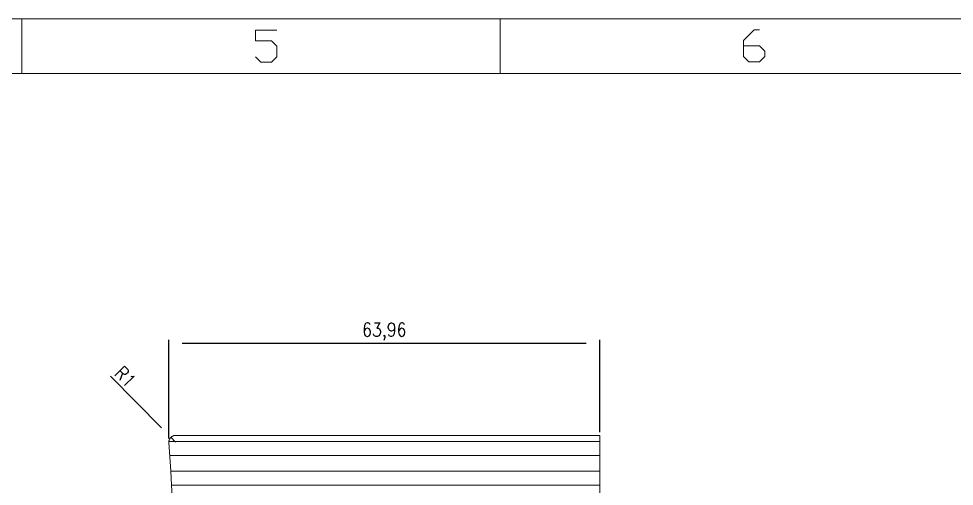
# Model space of a CAD drawing. Header units: millimetres. Extents: x 117382 to 126876, y -1151 to 1280.
# Drawn here: x 125535.3 to 125674.2, y 878.2 to 947.6 of the extents above; entities that cross this region are included whole.
import ezdxf
from ezdxf.enums import TextEntityAlignment as Align

# ---------------------------------------------------------------- set-up
doc = ezdxf.new("R2010")
doc.units = ezdxf.units.MM
doc.linetypes.add('DASHED', pattern=[0])
for name, color, linetype in [('DIE_P', 2, 'Continuous'), ('DIM', 4, 'Continuous'), ('TEXT', 4, 'Continuous')]:
    doc.layers.add(name, color=color, linetype=linetype)
doc.styles.add('GBENOR_', font='gbenor.shx', dxfattribs={"bigfont": 'gbcbig'})
doc.styles.get("Standard").update_dxf_attribs({"font": 'txt.shx', "width": 0.85, "bigfont": 'ctxt.shx'})
doc.styles.add('TXT', font='txt.shx', dxfattribs={"width": 0.8, "bigfont": 'ctxt.shx'})
doc.dimstyles.new('T-2-WX', dxfattribs={"dimtxt": 2, "dimasz": 2, "dimexe": 0.5, "dimexo": 0.5, "dimgap": 0.5, "dimtad": 1, "dimtxsty": 'Standard', "dimblk": 'OPEN30', "dimcen": 0, "dimazin": 3, "dimtfac": 1, "dimtmove": 0, "dimatfit": 3, "dimldrblk": 'OPEN30', "dimlwd": -1, "dimlwe": -1})

# ---------------------------------------------------------------- blocks, each defined once
blk = doc.blocks.new('*u7588')
at = {"layer": 'DIE_P', "color": 11, "linetype": 'Continuous', "lineweight": 13}
for p, q in [((-31.55, 38.98), (31.41, 38.98)), ((31.41, 38.98), (31.41, 38.1)), ((31.41, 33.69), (31.41, 38.1)), ((31.41, 33.69), (31.41, 31.57)), ((31.41, 31.57), (31.41, -36.02))]:
    blk.add_line(p, q, dxfattribs=at)
at = {"layer": 'DIE_P', "color": 2, "linetype": 'Continuous', "lineweight": 13}
for p, q in [((-32.55, 37.92), (-32.28, 33.69)), ((-32.28, 33.69), (-32.15, 31.57)), ((-32.15, 31.57), (-28.48, -26.81))]:
    blk.add_line(p, q, dxfattribs=at)
at = {"layer": 'DIE_P', "color": 155, "linetype": 'Continuous', "lineweight": 13}
for p, q in [((-32.54, 38.1), (31.41, 38.1)), ((-32.28, 33.69), (31.41, 33.69)), ((-32.15, 31.57), (31.41, 31.57))]:
    blk.add_line(p, q, dxfattribs=at)
at = {"layer": 'DIE_P', "color": 155, "linetype": 'DASHED', "lineweight": 13}
blk.add_line((-32.43, 35.98), (31.41, 35.98), dxfattribs=at)
at = {"layer": 'DIE_P', "color": 11, "linetype": 'Continuous', "lineweight": 13}
blk.add_ellipse((-31.55, 37.98), major_axis=(-1, 0), ratio=1, start_param=6.161565, end_param=6.346017, dxfattribs=at)
blk.add_open_spline([(-31.55, 38.98), (-31.56, 38.98), (-31.57, 38.98), (-31.58, 38.98), (-31.6, 38.98), (-31.65, 38.98), (-31.69, 38.97), (-31.77, 38.96), (-31.82, 38.95), (-31.9, 38.92), (-31.92, 38.91), (-31.97, 38.89), (-32, 38.88), (-32.07, 38.84), (-32.12, 38.81), (-32.21, 38.74), (-32.26, 38.7), (-32.32, 38.63), (-32.35, 38.59), (-32.37, 38.55), (-32.39, 38.53), (-32.4, 38.51), (-32.44, 38.44), (-32.47, 38.38), (-32.51, 38.28), (-32.52, 38.25), (-32.53, 38.18), (-32.54, 38.14), (-32.54, 38.1)], degree=3, knots=[0, 0, 0, 0, 0.015625, 0.015625, 0.03125, 0.0625, 0.125, 0.125, 0.25, 0.25, 0.3125, 0.3125, 0.375, 0.375, 0.5, 0.5, 0.625, 0.625, 0.6875, 0.71875, 0.71875, 0.75, 0.75, 0.875, 0.875, 0.9375, 0.9375, 1, 1, 1, 1], dxfattribs=at)
blk = doc.blocks.new('*D7660')
at = {"layer": 'Defpoints', "color": 0}
for p in [(125621.56, 899.45), (125557.6, 884.78), (125621.56, 885.75)]:
    blk.add_point(p, dxfattribs=at)
at = {"layer": 'DIM', "color": 0}
for p, q in [((125557.6, 885.28), (125557.6, 899.95)), ((125621.56, 886.25), (125621.56, 899.95)), ((125559.6, 899.45), (125619.56, 899.45))]:
    blk.add_line(p, q, dxfattribs=at)
at = {"layer": 'DIM', "color": 0, "lineweight": 5, "insert": (125589.58, 901.14), "char_height": 2, "attachment_point": 5}
blk.add_mtext('63,96', dxfattribs=at)
blk = doc.blocks.new('_Open30')
blk = doc.blocks.new('*D7661')
at = {"layer": 'Defpoints', "color": 0}
for p in [(125557.9, 885.46), (125558.6, 884.75)]:
    blk.add_point(p, dxfattribs=at)
at = {"layer": 'DIM', "color": 0}
for p, q in [((125556.5, 886.88), (125548.95, 894.56)), ((125558.6, 884.75), (125557.9, 885.46))]:
    blk.add_line(p, q, dxfattribs=at)
at = {"layer": 'DIM', "color": 0, "lineweight": 5, "insert": (125551.16, 894.45), "char_height": 2, "attachment_point": 5, "rotation": 314.5245}
blk.add_mtext('R1', dxfattribs=at)
blk = doc.blocks.new('U40')
at = {"color": 254, "lineweight": 18}
for p, q in [((0, 1783.49), (2530.21, 1783.49)), ((1265.11, 1783.49), (1265.11, 1746.46)), ((1589.1, 1783.49), (1589.1, 1746.46)), ((37.03, 1746.46), (2493.18, 1746.46))]:
    blk.add_line(p, q, dxfattribs=at)
at = {"color": 92, "lineweight": 18}
for points in [[(1423.4, 1757.73), (1427, 1754.13), (1434.19, 1754.13), (1437.79, 1757.73), (1437.79, 1764.93), (1434.19, 1768.53), (1423.4, 1768.53), (1423.4, 1775.73), (1437.79, 1775.73)], [(1753.93, 1765.07), (1764.72, 1765.07), (1768.32, 1761.47), (1768.32, 1757.87), (1764.72, 1754.27), (1757.53, 1754.27), (1753.93, 1757.87), (1753.93, 1768.67), (1761.12, 1775.87), (1764.72, 1775.87)]]:
    blk.add_lwpolyline(points, dxfattribs=at)
at = {"lineweight": 18, "style": 'GBENOR_'}
blk.add_attdef('文档路径', (2125.95, 386.89), '', height=17.76, dxfattribs=at)
at = {"lineweight": 20, "style": 'TXT'}
for tag, height, p in [('18-**-**', 16.35, (1866.64, 256.17)), ('客户名称', 16.13, (1741.09, 133.98, 0)), ('料厚:', 16.13, (1741.26, 93.16, 0))]:
    blk.add_attdef(tag, text='', height=height, dxfattribs=at).set_placement(p, align=Align.MIDDLE)
for tag, p, height in [('88888', (1850.91, 207.46), 14.86), ('材质:', (1691.18, 167.99, 0), 16.13), ('核准', (1869.36, 127.52, 0), 16.13), ('设计', (1868.77, 88.3, 0), 16.13), ('绘图', (1868.24, 49.08, 0), 16.13)]:
    blk.add_attdef(tag, p, '', height=height, dxfattribs=at)
for tag, p, height, width in [('3', (2234.72, 206.9), 15.83, 0.7), ('4', (2234.72, 167.41), 15.83, 0.7), ('核准日期', (2041.07, 124.18, 0), 16.13, 0.68), ('设计日期', (2041.07, 84.45, 0), 16.13, 0.68), ('1', (2251.89, 85.86), 14.61, 0.7), ('绘图日期', (2040.91, 46.43, 0), 16.13, 0.68), ('2', (2234.96, 49.23), 14.61, 0.7)]:
    blk.add_attdef(tag, p, '', height=height, dxfattribs=dict(at, width=width))

msp = doc.modelspace()

# ---------------------------------------------------------------- block references
at = {"lineweight": 5, "ltscale": 3, "xscale": 0.2191885466730462, "yscale": 0.2191885466730462, "zscale": 0.2191885466730462}
msp.add_blockref('U40', (125258.464, 556.708), dxfattribs=at)
at = {"layer": 'TEXT', "lineweight": 5}
msp.add_blockref('*u7588', (125590.154, 846.763), dxfattribs=at)

# ---------------------------------------------------------------- dimensions: what is measured, and where the dimension line sits
at = {"layer": 'DIM', "lineweight": 5}
dim = msp.add_linear_dim(base=(125621.564, 899.445), p1=(125557.602, 884.775), p2=(125621.564, 885.746), dimstyle='T-2-WX', dxfattribs=at)
dim.commit()
dim.dimension.update_dxf_attribs({"geometry": '*D7660', "text_midpoint": (125589.583, 901.136)})
dim = msp.add_radius_dim(center=(125558.602, 884.746), mpoint=(125557.901, 885.459), dimstyle='T-2-WX', dxfattribs=at)
dim.commit()
dim.dimension.update_dxf_attribs({"geometry": '*D7661', "text_midpoint": (125550.092, 893.398), "dimtype": 164})

doc.saveas('drawing.dxf')
